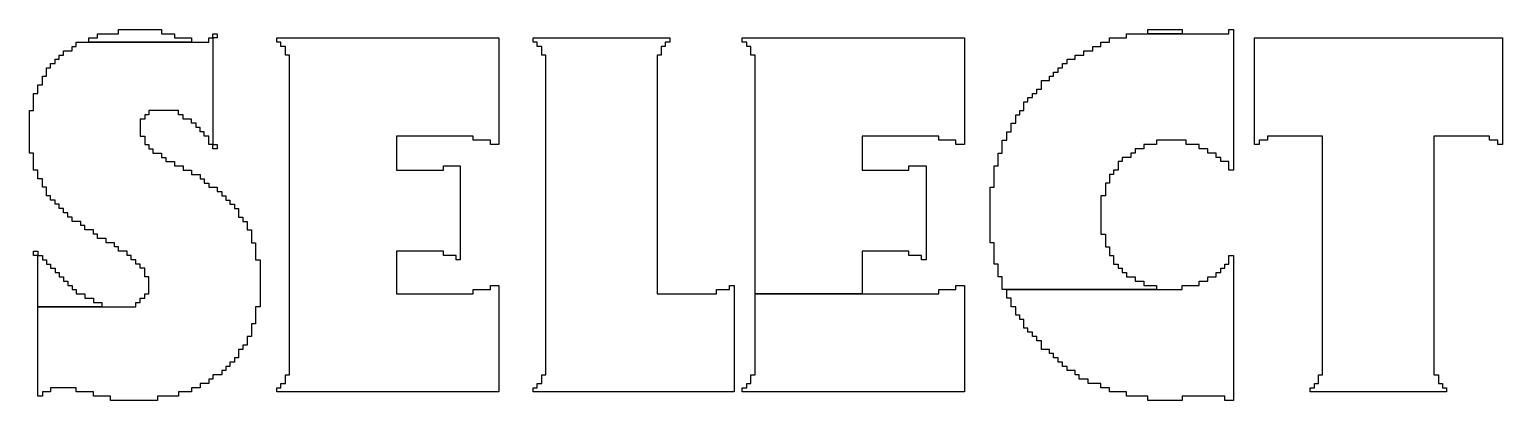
# Model space of a CAD drawing. Extents: x 134.1 to 218.7, y -126.2 to -72.1.
# Drawn here: x 142.27 to 149.58, y -81.23 to -79.39 of the extents above; entities that cross this region are included whole.
import ezdxf

# ---------------------------------------------------------------- set-up
doc = ezdxf.new("R2010")
doc.units = 0
doc.header["$MEASUREMENT"] = 0
doc.layers.add('BLACK', color=7, linetype='CONTINUOUS')

msp = doc.modelspace()

# ---------------------------------------------------------------- linework, layer by layer
at = {"layer": 'BLACK', "linetype": 'CONTINUOUS'}
for p, q in [((142.504, -79.4702), (142.504, -79.4492)), ((142.504, -79.4492), (143.162, -79.4492)), ((142.568, -79.4492), (142.568, -79.4278)), ((142.568, -79.4278), (142.611, -79.4278)), ((143.076, -79.4492), (142.568, -79.4492)), ((142.611, -79.4278), (142.611, -79.4068)), ((142.611, -79.4068), (142.715, -79.4068)), ((142.715, -79.4068), (142.715, -79.3857)), ((142.715, -79.3857), (142.928, -79.3857)), ((142.928, -79.3857), (142.928, -79.4068)), ((142.928, -79.4068), (142.992, -79.4068)), ((142.992, -79.4068), (142.992, -79.4278)), ((142.992, -79.4278), (143.076, -79.4278)), ((143.076, -79.4278), (143.076, -79.4492)), ((143.162, -79.4492), (143.162, -79.4278)), ((143.162, -79.4278), (143.182, -79.4278)), ((143.182, -79.4278), (143.182, -79.4068)), ((143.182, -79.4068), (143.203, -79.4068)), ((143.182, -79.4278), (143.182, -79.9572)), ((143.203, -79.4278), (143.182, -79.4278)), ((143.203, -79.4068), (143.203, -79.4278)), ((143.5, -79.4492), (143.5, -79.4278)), ((143.5, -79.4278), (144.6, -79.4278)), ((143.52, -79.4492), (143.5, -79.4492)), ((143.52, -79.4702), (143.52, -79.4492)), ((144.6, -79.4278), (144.6, -79.9572)), ((144.77, -79.4492), (144.77, -79.4278)), ((144.77, -79.4278), (145.448, -79.4278)), ((144.79, -79.4492), (144.77, -79.4492)), ((144.79, -79.4702), (144.79, -79.4492)), ((145.448, -79.4492), (145.425, -79.4492)), ((145.425, -79.4492), (145.425, -79.4702)), ((145.448, -79.4278), (145.448, -79.4492)), ((145.806, -79.4492), (145.806, -79.4278)), ((145.806, -79.4278), (146.909, -79.4278)), ((145.829, -79.4492), (145.806, -79.4492)), ((145.829, -79.4702), (145.829, -79.4492)), ((146.909, -79.4278), (146.909, -79.9572)), ((147.584, -79.4702), (147.584, -79.4492)), ((147.584, -79.4492), (147.627, -79.4492)), ((147.627, -79.4492), (147.627, -79.4278)), ((147.627, -79.4278), (147.711, -79.4278)), ((147.711, -79.4278), (147.711, -79.4068)), ((147.711, -79.4068), (148.219, -79.4068)), ((147.818, -79.4068), (147.818, -79.3857)), ((147.818, -79.3857), (147.988, -79.3857)), ((147.988, -79.4068), (147.818, -79.4068)), ((147.988, -79.3857), (147.988, -79.4068)), ((148.219, -79.4068), (148.219, -79.3857)), ((148.219, -79.3857), (148.242, -79.3857)), ((148.242, -79.3857), (148.242, -80.0842)), ((148.346, -79.9572), (148.346, -79.4278)), ((148.346, -79.4278), (149.576, -79.4278)), ((149.576, -79.4278), (149.576, -79.9572)), ((142.42, -79.5337), (142.42, -79.5127)), ((142.42, -79.5127), (142.441, -79.5127)), ((142.441, -79.5127), (142.441, -79.4913)), ((142.441, -79.4913), (142.484, -79.4913)), ((142.484, -79.4913), (142.484, -79.4702)), ((142.484, -79.4702), (142.504, -79.4702)), ((143.543, -79.4702), (143.52, -79.4702)), ((143.543, -79.5127), (143.543, -79.4702)), ((143.563, -79.5127), (143.543, -79.5127)), ((143.563, -81.1002), (143.563, -79.5127)), ((144.813, -79.4702), (144.79, -79.4702)), ((144.813, -79.5127), (144.813, -79.4702)), ((144.833, -79.5127), (144.813, -79.5127)), ((144.833, -81.1002), (144.833, -79.5127)), ((145.405, -79.5127), (145.385, -79.5127)), ((145.385, -79.5127), (145.385, -80.6978)), ((145.425, -79.4702), (145.405, -79.4702)), ((145.405, -79.4702), (145.405, -79.5127)), ((145.849, -79.4702), (145.829, -79.4702)), ((145.849, -79.5127), (145.849, -79.4702)), ((145.87, -79.5127), (145.849, -79.5127)), ((145.87, -80.6978), (145.87, -79.5127)), ((147.457, -79.5337), (147.457, -79.5127)), ((147.457, -79.5127), (147.5, -79.5127)), ((147.5, -79.5127), (147.5, -79.4913)), ((147.5, -79.4913), (147.544, -79.4913)), ((147.544, -79.4913), (147.544, -79.4702)), ((147.544, -79.4702), (147.584, -79.4702)), ((142.357, -79.6183), (142.357, -79.5762)), ((142.357, -79.5762), (142.377, -79.5762)), ((142.377, -79.5762), (142.377, -79.5548)), ((142.377, -79.5548), (142.4, -79.5548)), ((142.4, -79.5548), (142.4, -79.5337)), ((142.4, -79.5337), (142.42, -79.5337)), ((147.35, -79.6183), (147.35, -79.5973)), ((147.35, -79.5973), (147.373, -79.5973)), ((147.373, -79.5973), (147.373, -79.5762)), ((147.373, -79.5762), (147.394, -79.5762)), ((147.394, -79.5762), (147.394, -79.5548)), ((147.394, -79.5548), (147.417, -79.5548)), ((147.417, -79.5548), (147.417, -79.5337)), ((147.417, -79.5337), (147.457, -79.5337)), ((142.314, -79.7032), (142.314, -79.6607)), ((142.314, -79.6607), (142.337, -79.6607)), ((142.337, -79.6607), (142.337, -79.6183)), ((142.337, -79.6183), (142.357, -79.6183)), ((147.29, -79.6818), (147.29, -79.6397)), ((147.29, -79.6397), (147.33, -79.6397)), ((147.33, -79.6397), (147.33, -79.6183)), ((147.33, -79.6183), (147.35, -79.6183)), ((142.293, -79.7878), (142.293, -79.7032)), ((142.293, -79.7032), (142.314, -79.7032)), ((147.203, -79.7878), (147.203, -79.7453)), ((147.203, -79.7453), (147.223, -79.7453)), ((147.223, -79.7453), (147.223, -79.7242)), ((147.223, -79.7242), (147.246, -79.7242)), ((147.246, -79.7242), (147.246, -79.7032)), ((147.246, -79.7032), (147.267, -79.7032)), ((147.267, -79.7032), (147.267, -79.6818)), ((147.267, -79.6818), (147.29, -79.6818)), ((142.273, -79.9993), (142.273, -79.7878)), ((142.273, -79.7878), (142.293, -79.7878)), ((142.865, -79.8088), (142.845, -79.8088)), ((142.845, -79.8088), (142.845, -79.8302)), ((143.012, -79.7878), (142.865, -79.7878)), ((142.865, -79.7878), (142.865, -79.8088)), ((143.012, -79.8088), (143.012, -79.7878)), ((143.035, -79.8088), (143.012, -79.8088)), ((143.035, -79.8302), (143.035, -79.8088)), ((147.163, -79.8512), (147.163, -79.8088)), ((147.163, -79.8088), (147.183, -79.8088)), ((147.183, -79.8088), (147.183, -79.7878)), ((147.183, -79.7878), (147.203, -79.7878)), ((142.845, -79.8302), (142.822, -79.8302)), ((142.822, -79.8302), (142.822, -79.9147)), ((143.076, -79.8302), (143.035, -79.8302)), ((143.076, -79.8512), (143.076, -79.8302)), ((143.099, -79.8512), (143.076, -79.8512)), ((143.099, -79.8723), (143.099, -79.8512)), ((143.119, -79.8723), (143.099, -79.8723)), ((143.119, -79.8937), (143.119, -79.8723)), ((143.139, -79.8937), (143.119, -79.8937)), ((143.139, -79.9147), (143.139, -79.8937)), ((147.119, -79.9358), (147.119, -79.8937)), ((147.119, -79.8937), (147.14, -79.8937)), ((147.14, -79.8937), (147.14, -79.8512)), ((147.14, -79.8512), (147.163, -79.8512)), ((142.822, -79.9147), (142.845, -79.9147)), ((142.845, -79.9147), (142.845, -79.9572)), ((142.845, -79.9572), (142.865, -79.9572)), ((142.865, -79.9572), (142.865, -79.9783)), ((143.162, -79.9147), (143.139, -79.9147)), ((143.162, -79.9572), (143.162, -79.9147)), ((143.182, -79.9572), (143.162, -79.9572)), ((143.182, -79.9783), (143.182, -79.9572)), ((143.182, -79.9572), (143.203, -79.9572)), ((143.203, -79.9572), (143.203, -79.9783)), ((144.473, -79.9147), (144.092, -79.9147)), ((144.092, -79.9147), (144.092, -80.0842)), ((144.473, -79.9358), (144.473, -79.9147)), ((144.559, -79.9358), (144.473, -79.9358)), ((144.559, -79.9572), (144.559, -79.9358)), ((144.6, -79.9572), (144.559, -79.9572)), ((146.782, -79.9147), (146.401, -79.9147)), ((146.401, -79.9147), (146.401, -80.0842)), ((146.782, -79.9358), (146.782, -79.9147)), ((146.865, -79.9358), (146.782, -79.9358)), ((146.865, -79.9572), (146.865, -79.9358)), ((146.909, -79.9572), (146.865, -79.9572)), ((147.096, -79.9993), (147.096, -79.9358)), ((147.096, -79.9358), (147.119, -79.9358)), ((147.861, -79.9572), (147.798, -79.9572)), ((147.798, -79.9572), (147.798, -79.9783)), ((148.008, -79.9358), (147.861, -79.9358)), ((147.861, -79.9358), (147.861, -79.9572)), ((148.008, -79.9572), (148.008, -79.9358)), ((148.072, -79.9572), (148.008, -79.9572)), ((148.072, -79.9783), (148.072, -79.9572)), ((148.369, -79.9572), (148.346, -79.9572)), ((148.41, -79.9358), (148.369, -79.9358)), ((148.369, -79.9358), (148.369, -79.9572)), ((148.684, -79.9147), (148.41, -79.9147)), ((148.41, -79.9147), (148.41, -79.9358)), ((148.684, -81.1002), (148.684, -79.9147)), ((149.512, -79.9147), (149.235, -79.9147)), ((149.235, -79.9147), (149.235, -81.1002)), ((149.512, -79.9358), (149.512, -79.9147)), ((149.553, -79.9358), (149.512, -79.9358)), ((149.553, -79.9572), (149.553, -79.9358)), ((149.576, -79.9572), (149.553, -79.9572)), ((142.293, -79.9993), (142.273, -79.9993)), ((142.293, -80.0842), (142.293, -79.9993)), ((142.865, -79.9783), (142.885, -79.9783)), ((142.885, -79.9783), (142.885, -79.9993)), ((142.885, -79.9993), (142.928, -79.9993)), ((142.928, -79.9993), (142.928, -80.0207)), ((142.928, -80.0207), (142.949, -80.0207)), ((142.949, -80.0207), (142.949, -80.0417)), ((143.203, -79.9783), (143.182, -79.9783)), ((147.076, -80.0628), (147.076, -79.9993)), ((147.076, -79.9993), (147.096, -79.9993)), ((147.734, -80.0207), (147.691, -80.0207)), ((147.691, -80.0207), (147.691, -80.0417)), ((147.754, -79.9993), (147.734, -79.9993)), ((147.734, -79.9993), (147.734, -80.0207)), ((147.798, -79.9783), (147.754, -79.9783)), ((147.754, -79.9783), (147.754, -79.9993)), ((148.115, -79.9783), (148.072, -79.9783)), ((148.115, -79.9993), (148.115, -79.9783)), ((148.156, -79.9993), (148.115, -79.9993)), ((148.156, -80.0207), (148.156, -79.9993)), ((148.179, -80.0207), (148.156, -80.0207)), ((148.179, -80.0417), (148.179, -80.0207)), ((142.314, -80.0842), (142.293, -80.0842)), ((142.314, -80.1263), (142.314, -80.0842)), ((142.949, -80.0417), (142.992, -80.0417)), ((142.992, -80.0417), (142.992, -80.0628)), ((142.992, -80.0628), (143.035, -80.0628)), ((143.035, -80.0628), (143.035, -80.0842)), ((143.035, -80.0842), (143.076, -80.0842)), ((143.076, -80.0842), (143.076, -80.1052)), ((143.076, -80.1052), (143.119, -80.1052)), ((143.119, -80.1052), (143.119, -80.1263)), ((144.092, -80.0842), (144.325, -80.0842)), ((144.325, -80.0842), (144.325, -80.0628)), ((144.325, -80.0628), (144.409, -80.0628)), ((144.409, -80.0628), (144.409, -80.5287)), ((146.401, -80.0842), (146.632, -80.0842)), ((146.632, -80.0842), (146.632, -80.0628)), ((146.632, -80.0628), (146.718, -80.0628)), ((146.718, -80.0628), (146.718, -80.5287)), ((147.056, -80.1688), (147.056, -80.0628)), ((147.056, -80.0628), (147.076, -80.0628)), ((147.648, -80.1052), (147.627, -80.1052)), ((147.627, -80.1052), (147.627, -80.1477)), ((147.671, -80.0842), (147.648, -80.0842)), ((147.648, -80.0842), (147.648, -80.1052)), ((147.691, -80.0417), (147.671, -80.0417)), ((147.671, -80.0417), (147.671, -80.0842)), ((148.219, -80.0417), (148.179, -80.0417)), ((148.219, -80.0842), (148.219, -80.0417)), ((148.242, -80.0842), (148.219, -80.0842)), ((142.337, -80.1263), (142.314, -80.1263)), ((142.337, -80.1688), (142.337, -80.1263)), ((142.357, -80.1688), (142.337, -80.1688)), ((142.357, -80.2112), (142.357, -80.1688)), ((143.119, -80.1263), (143.139, -80.1263)), ((143.139, -80.1263), (143.139, -80.1477)), ((143.139, -80.1477), (143.162, -80.1477)), ((143.162, -80.1477), (143.162, -80.1688)), ((143.162, -80.1688), (143.203, -80.1688)), ((143.203, -80.1688), (143.203, -80.1898)), ((147.036, -80.4438), (147.036, -80.1688)), ((147.036, -80.1688), (147.056, -80.1688)), ((147.627, -80.1477), (147.607, -80.1477)), ((147.607, -80.1477), (147.607, -80.2112)), ((142.377, -80.2112), (142.357, -80.2112)), ((142.377, -80.2322), (142.377, -80.2112)), ((142.4, -80.2322), (142.377, -80.2322)), ((142.4, -80.2533), (142.4, -80.2322)), ((142.42, -80.2533), (142.4, -80.2533)), ((142.42, -80.2747), (142.42, -80.2533)), ((143.203, -80.1898), (143.226, -80.1898)), ((143.226, -80.1898), (143.226, -80.2112)), ((143.226, -80.2112), (143.246, -80.2112)), ((143.246, -80.2112), (143.246, -80.2322)), ((143.246, -80.2322), (143.266, -80.2322)), ((143.266, -80.2322), (143.266, -80.2533)), ((143.266, -80.2533), (143.289, -80.2533)), ((143.289, -80.2533), (143.289, -80.2747)), ((147.607, -80.2112), (147.584, -80.2112)), ((147.584, -80.2112), (147.584, -80.4017)), ((142.441, -80.2747), (142.42, -80.2747)), ((142.441, -80.2957), (142.441, -80.2747)), ((142.464, -80.2957), (142.441, -80.2957)), ((142.464, -80.3168), (142.464, -80.2957)), ((142.484, -80.3168), (142.464, -80.3168)), ((142.484, -80.3382), (142.484, -80.3168)), ((143.289, -80.2747), (143.309, -80.2747)), ((143.309, -80.2747), (143.309, -80.3168)), ((143.309, -80.3168), (143.33, -80.3168)), ((143.33, -80.3168), (143.33, -80.3382)), ((142.527, -80.3382), (142.484, -80.3382)), ((142.527, -80.3593), (142.527, -80.3382)), ((142.547, -80.3593), (142.527, -80.3593)), ((142.547, -80.3803), (142.547, -80.3593)), ((142.591, -80.3803), (142.547, -80.3803)), ((142.591, -80.4017), (142.591, -80.3803)), ((142.611, -80.4017), (142.591, -80.4017)), ((142.611, -80.4227), (142.611, -80.4017)), ((143.33, -80.3382), (143.353, -80.3382)), ((143.353, -80.3382), (143.353, -80.3803)), ((143.353, -80.3803), (143.373, -80.3803)), ((143.373, -80.3803), (143.373, -80.4438)), ((147.584, -80.4017), (147.607, -80.4017)), ((147.607, -80.4017), (147.607, -80.4652)), ((142.654, -80.4227), (142.611, -80.4227)), ((142.654, -80.4438), (142.654, -80.4227)), ((142.695, -80.4438), (142.654, -80.4438)), ((142.695, -80.4652), (142.695, -80.4438)), ((142.715, -80.4652), (142.695, -80.4652)), ((142.715, -80.4862), (142.715, -80.4652)), ((143.373, -80.4438), (143.393, -80.4438)), ((143.393, -80.4438), (143.393, -80.5287)), ((147.056, -80.4438), (147.036, -80.4438)), ((147.056, -80.5498), (147.056, -80.4438)), ((147.607, -80.4652), (147.627, -80.4652)), ((147.627, -80.4652), (147.627, -80.5073)), ((142.293, -80.5073), (142.293, -80.4862)), ((142.293, -80.4862), (142.314, -80.4862)), ((142.314, -80.5073), (142.293, -80.5073)), ((142.314, -80.4862), (142.314, -80.5073)), ((142.314, -80.7613), (142.314, -80.5073)), ((142.314, -80.5073), (142.337, -80.5073)), ((142.337, -80.5073), (142.337, -80.5287)), ((142.337, -80.5287), (142.357, -80.5287)), ((142.357, -80.5287), (142.357, -80.5498)), ((142.357, -80.5498), (142.377, -80.5498)), ((142.377, -80.5498), (142.377, -80.5708)), ((142.758, -80.4862), (142.715, -80.4862)), ((142.758, -80.5073), (142.758, -80.4862)), ((142.778, -80.5073), (142.758, -80.5073)), ((142.778, -80.5287), (142.778, -80.5073)), ((142.801, -80.5287), (142.778, -80.5287)), ((142.801, -80.5498), (142.801, -80.5287)), ((142.822, -80.5498), (142.801, -80.5498)), ((142.822, -80.5708), (142.822, -80.5498)), ((143.393, -80.5287), (143.416, -80.5287)), ((143.416, -80.5287), (143.416, -80.7613)), ((144.325, -80.4862), (144.092, -80.4862)), ((144.092, -80.4862), (144.092, -80.6978)), ((144.325, -80.5073), (144.325, -80.4862)), ((144.389, -80.5073), (144.325, -80.5073)), ((144.389, -80.5287), (144.389, -80.5073)), ((144.409, -80.5287), (144.389, -80.5287)), ((146.632, -80.4862), (146.401, -80.4862)), ((146.401, -80.4862), (146.401, -80.6978)), ((146.632, -80.5073), (146.632, -80.4862)), ((146.695, -80.5073), (146.632, -80.5073)), ((146.695, -80.5287), (146.695, -80.5073)), ((146.718, -80.5287), (146.695, -80.5287)), ((147.076, -80.5498), (147.056, -80.5498)), ((147.076, -80.6132), (147.076, -80.5498)), ((147.627, -80.5073), (147.648, -80.5073)), ((147.648, -80.5073), (147.648, -80.5498)), ((147.648, -80.5498), (147.671, -80.5498)), ((147.671, -80.5498), (147.671, -80.5708)), ((148.199, -80.5708), (148.199, -80.5498)), ((148.199, -80.5498), (148.219, -80.5498)), ((148.219, -80.5498), (148.219, -80.5073)), ((148.219, -80.5073), (148.242, -80.5073)), ((148.242, -80.5073), (148.242, -81.2272)), ((142.377, -80.5708), (142.4, -80.5708)), ((142.4, -80.5708), (142.4, -80.5922)), ((142.4, -80.5922), (142.42, -80.5922)), ((142.42, -80.5922), (142.42, -80.6132)), ((142.42, -80.6132), (142.441, -80.6132)), ((142.441, -80.6132), (142.441, -80.6343)), ((142.845, -80.5708), (142.822, -80.5708)), ((142.845, -80.6132), (142.845, -80.5708)), ((142.865, -80.6132), (142.845, -80.6132)), ((142.865, -80.6978), (142.865, -80.6132)), ((147.096, -80.6132), (147.076, -80.6132)), ((147.096, -80.6767), (147.096, -80.6132)), ((147.671, -80.5708), (147.691, -80.5708)), ((147.691, -80.5708), (147.691, -80.5922)), ((147.691, -80.5922), (147.711, -80.5922)), ((147.711, -80.5922), (147.711, -80.6132)), ((147.711, -80.6132), (147.754, -80.6132)), ((147.754, -80.6132), (147.754, -80.6343)), ((148.115, -80.6343), (148.115, -80.6132)), ((148.115, -80.6132), (148.156, -80.6132)), ((148.156, -80.6132), (148.156, -80.5922)), ((148.156, -80.5922), (148.179, -80.5922)), ((148.179, -80.5922), (148.179, -80.5708)), ((148.179, -80.5708), (148.199, -80.5708)), ((142.441, -80.6343), (142.464, -80.6343)), ((142.464, -80.6343), (142.464, -80.6557)), ((142.464, -80.6557), (142.484, -80.6557)), ((142.484, -80.6557), (142.484, -80.6767)), ((142.484, -80.6767), (142.504, -80.6767)), ((142.504, -80.6767), (142.504, -80.6978)), ((142.504, -80.6978), (142.547, -80.6978)), ((142.547, -80.6978), (142.547, -80.7192)), ((142.845, -80.7192), (142.845, -80.6978)), ((142.845, -80.6978), (142.865, -80.6978)), ((144.092, -80.6978), (144.473, -80.6978)), ((144.473, -80.6978), (144.473, -80.6767)), ((144.473, -80.6767), (144.559, -80.6767)), ((144.559, -80.6767), (144.559, -80.6557)), ((144.559, -80.6557), (144.6, -80.6557)), ((144.6, -80.6557), (144.6, -81.1847)), ((145.385, -80.6978), (145.679, -80.6978)), ((145.679, -80.6978), (145.679, -80.6767)), ((145.679, -80.6767), (145.743, -80.6767)), ((145.743, -80.6767), (145.743, -80.6557)), ((145.743, -80.6557), (145.766, -80.6557)), ((145.766, -80.6557), (145.766, -81.1847)), ((145.87, -81.1002), (145.87, -80.6978)), ((145.87, -80.6978), (146.782, -80.6978)), ((146.401, -80.6978), (145.87, -80.6978)), ((146.782, -80.6978), (146.782, -80.6767)), ((146.782, -80.6767), (146.865, -80.6767)), ((146.865, -80.6767), (146.865, -80.6557)), ((146.865, -80.6557), (146.909, -80.6557)), ((146.909, -80.6557), (146.909, -81.1847)), ((147.861, -80.6767), (147.096, -80.6767)), ((147.119, -80.7192), (147.119, -80.6767)), ((147.119, -80.6767), (147.988, -80.6767)), ((147.754, -80.6343), (147.798, -80.6343)), ((147.798, -80.6343), (147.798, -80.6557)), ((147.798, -80.6557), (147.861, -80.6557)), ((147.861, -80.6557), (147.861, -80.6767)), ((147.988, -80.6767), (147.988, -80.6557)), ((147.988, -80.6557), (148.072, -80.6557)), ((148.072, -80.6557), (148.072, -80.6343)), ((148.072, -80.6343), (148.115, -80.6343)), ((142.314, -81.2058), (142.314, -80.7613)), ((142.314, -80.7613), (142.801, -80.7613)), ((142.631, -80.7613), (142.314, -80.7613)), ((142.547, -80.7192), (142.591, -80.7192)), ((142.591, -80.7192), (142.591, -80.7403)), ((142.591, -80.7403), (142.631, -80.7403)), ((142.631, -80.7403), (142.631, -80.7613)), ((142.801, -80.7613), (142.801, -80.7403)), ((142.801, -80.7403), (142.822, -80.7403)), ((142.822, -80.7403), (142.822, -80.7192)), ((142.822, -80.7192), (142.845, -80.7192)), ((143.416, -80.7613), (143.393, -80.7613)), ((143.393, -80.7613), (143.393, -80.8462)), ((147.14, -80.7192), (147.119, -80.7192)), ((147.14, -80.7613), (147.14, -80.7192)), ((147.163, -80.7613), (147.14, -80.7613)), ((147.163, -80.8037), (147.163, -80.7613)), ((147.183, -80.8037), (147.163, -80.8037)), ((147.183, -80.8248), (147.183, -80.8037)), ((147.203, -80.8248), (147.183, -80.8248)), ((147.203, -80.8672), (147.203, -80.8248)), ((143.373, -80.9097), (143.353, -80.9097)), ((143.353, -80.9097), (143.353, -80.9518)), ((143.393, -80.8462), (143.373, -80.8462)), ((143.373, -80.8462), (143.373, -80.9097)), ((147.223, -80.8672), (147.203, -80.8672)), ((147.223, -80.8883), (147.223, -80.8672)), ((147.246, -80.8883), (147.223, -80.8883)), ((147.246, -80.9097), (147.246, -80.8883)), ((147.267, -80.9097), (147.246, -80.9097)), ((147.267, -80.9308), (147.267, -80.9097)), ((143.33, -80.9732), (143.309, -80.9732)), ((143.309, -80.9732), (143.309, -81.0153)), ((143.353, -80.9518), (143.33, -80.9518)), ((143.33, -80.9518), (143.33, -80.9732)), ((147.29, -80.9308), (147.267, -80.9308)), ((147.29, -80.9732), (147.29, -80.9308)), ((147.33, -80.9732), (147.29, -80.9732)), ((147.33, -80.9942), (147.33, -80.9732)), ((143.266, -81.0577), (143.246, -81.0577)), ((143.246, -81.0577), (143.246, -81.0788)), ((143.289, -81.0367), (143.266, -81.0367)), ((143.266, -81.0367), (143.266, -81.0577)), ((143.309, -81.0153), (143.289, -81.0153)), ((143.289, -81.0153), (143.289, -81.0367)), ((147.35, -80.9942), (147.33, -80.9942)), ((147.35, -81.0153), (147.35, -80.9942)), ((147.373, -81.0153), (147.35, -81.0153)), ((147.373, -81.0367), (147.373, -81.0153)), ((147.394, -81.0367), (147.373, -81.0367)), ((147.394, -81.0577), (147.394, -81.0367)), ((147.417, -81.0577), (147.394, -81.0577)), ((147.417, -81.0788), (147.417, -81.0577)), ((143.182, -81.1213), (143.162, -81.1213)), ((143.162, -81.1213), (143.162, -81.1423)), ((143.226, -81.1002), (143.182, -81.1002)), ((143.182, -81.1002), (143.182, -81.1213)), ((143.246, -81.0788), (143.226, -81.0788)), ((143.226, -81.0788), (143.226, -81.1002)), ((143.543, -81.1423), (143.543, -81.1002)), ((143.543, -81.1002), (143.563, -81.1002)), ((144.813, -81.1423), (144.813, -81.1002)), ((144.813, -81.1002), (144.833, -81.1002)), ((145.849, -81.1423), (145.849, -81.1002)), ((145.849, -81.1002), (145.87, -81.1002)), ((147.457, -81.0788), (147.417, -81.0788)), ((147.457, -81.1002), (147.457, -81.0788)), ((147.477, -81.1002), (147.457, -81.1002)), ((147.477, -81.1213), (147.477, -81.1002)), ((147.521, -81.1213), (147.477, -81.1213)), ((147.521, -81.1423), (147.521, -81.1213)), ((148.664, -81.1423), (148.664, -81.1002)), ((148.664, -81.1002), (148.684, -81.1002)), ((149.235, -81.1002), (149.258, -81.1002)), ((149.258, -81.1002), (149.258, -81.1423)), ((142.337, -81.2058), (142.314, -81.2058)), ((142.377, -81.1847), (142.337, -81.1847)), ((142.337, -81.1847), (142.337, -81.2058)), ((142.504, -81.1637), (142.377, -81.1637)), ((142.377, -81.1637), (142.377, -81.1847)), ((142.504, -81.1847), (142.504, -81.1637)), ((142.591, -81.1847), (142.504, -81.1847)), ((142.591, -81.2058), (142.591, -81.1847)), ((142.674, -81.2058), (142.591, -81.2058)), ((142.674, -81.2272), (142.674, -81.2058)), ((143.012, -81.2058), (142.908, -81.2058)), ((142.908, -81.2058), (142.908, -81.2272)), ((143.076, -81.1847), (143.012, -81.1847)), ((143.012, -81.1847), (143.012, -81.2058)), ((143.119, -81.1637), (143.076, -81.1637)), ((143.076, -81.1637), (143.076, -81.1847)), ((143.162, -81.1423), (143.119, -81.1423)), ((143.119, -81.1423), (143.119, -81.1637)), ((143.5, -81.1847), (143.5, -81.1637)), ((143.5, -81.1637), (143.52, -81.1637)), ((144.6, -81.1847), (143.5, -81.1847)), ((143.52, -81.1423), (143.543, -81.1423)), ((143.52, -81.1637), (143.52, -81.1423)), ((144.77, -81.1847), (144.77, -81.1637)), ((144.77, -81.1637), (144.79, -81.1637)), ((145.766, -81.1847), (144.77, -81.1847)), ((144.79, -81.1423), (144.813, -81.1423)), ((144.79, -81.1637), (144.79, -81.1423)), ((145.806, -81.1847), (145.806, -81.1637)), ((145.806, -81.1637), (145.829, -81.1637)), ((146.909, -81.1847), (145.806, -81.1847)), ((145.829, -81.1423), (145.849, -81.1423)), ((145.829, -81.1637), (145.829, -81.1423)), ((147.584, -81.1423), (147.521, -81.1423)), ((147.584, -81.1637), (147.584, -81.1423)), ((147.627, -81.1637), (147.584, -81.1637)), ((147.627, -81.1847), (147.627, -81.1637)), ((147.711, -81.1847), (147.627, -81.1847)), ((147.711, -81.2058), (147.711, -81.1847)), ((147.818, -81.2058), (147.711, -81.2058)), ((147.818, -81.2272), (147.818, -81.2058)), ((148.199, -81.2058), (147.988, -81.2058)), ((147.988, -81.2058), (147.988, -81.2272)), ((148.199, -81.2272), (148.199, -81.2058)), ((148.623, -81.1847), (148.623, -81.1637)), ((148.623, -81.1637), (148.643, -81.1637)), ((149.299, -81.1847), (148.623, -81.1847)), ((148.643, -81.1637), (148.643, -81.1423)), ((148.643, -81.1423), (148.664, -81.1423)), ((149.258, -81.1423), (149.278, -81.1423)), ((149.278, -81.1423), (149.278, -81.1637)), ((149.278, -81.1637), (149.299, -81.1637)), ((149.299, -81.1637), (149.299, -81.1847)), ((142.908, -81.2272), (142.674, -81.2272)), ((147.988, -81.2272), (147.818, -81.2272)), ((148.242, -81.2272), (148.199, -81.2272))]:
    msp.add_line(p, q, dxfattribs=at)

doc.saveas('drawing.dxf')
